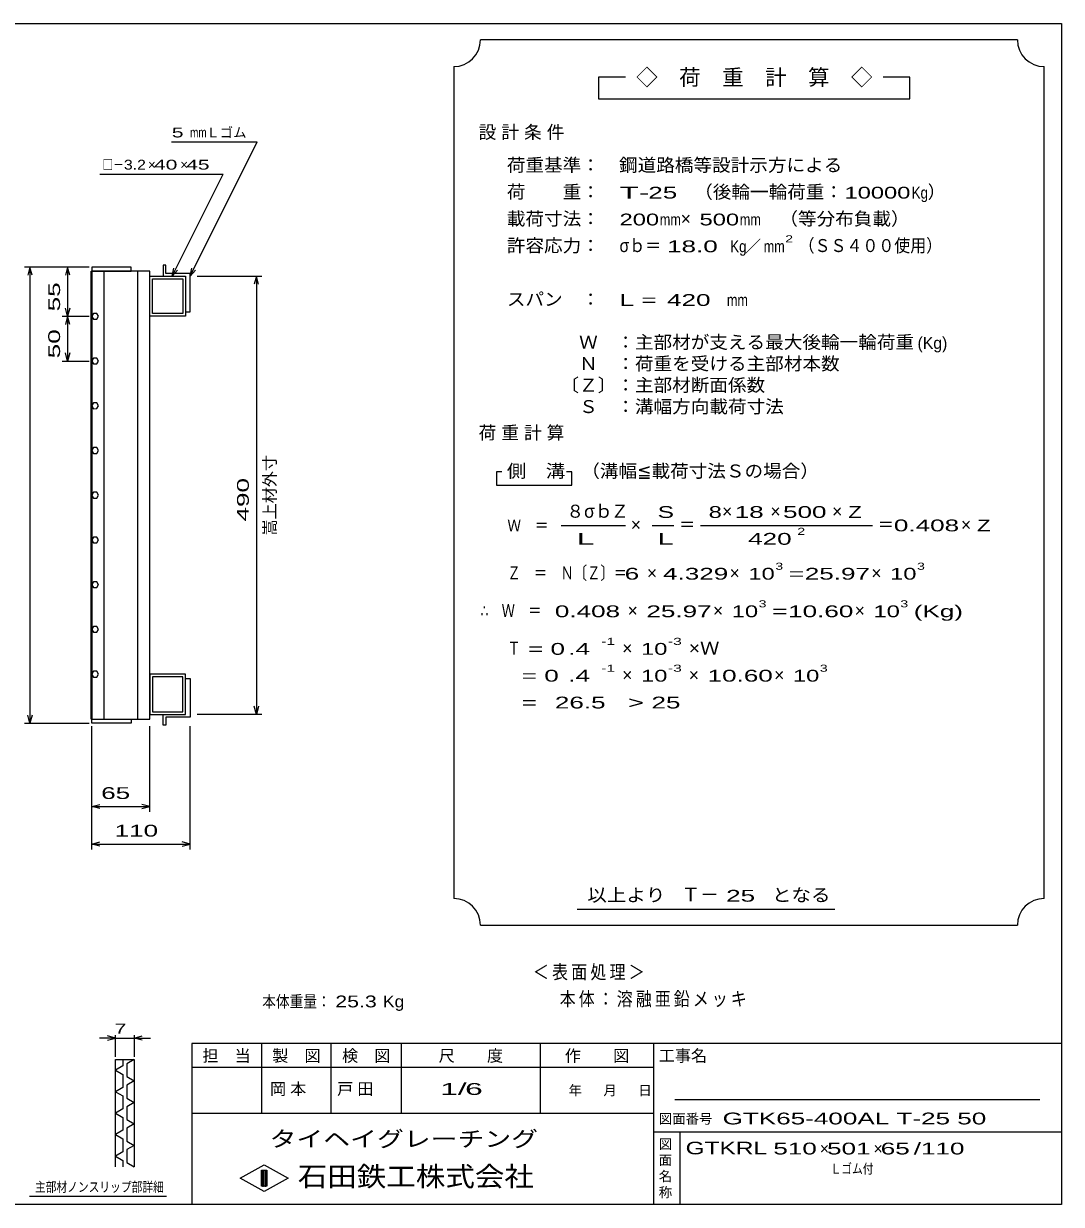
# Model space of a CAD drawing. Units: millimetres, scale not verified. Extents: x -1092 to 1039, y -770 to 632.
# Drawn here: x -121 to 1039, y -688 to 632 of the extents above; entities that cross this region are included whole.
import ezdxf
from ezdxf.enums import TextEntityAlignment as Align

# ---------------------------------------------------------------- set-up
doc = ezdxf.new("R2010")
doc.units = ezdxf.units.MM
doc.header["$LTSCALE"] = 6
for name, color, linetype, lineweight in [('0_2', 150, 'Continuous', 25), ('16', 3, 'Continuous', 25), ('22', 4, 'Continuous', 25), ('24', 2, 'Continuous', 25), ('32', 4, 'Continuous', 25)]:
    doc.layers.add(name, color=color, linetype=linetype, lineweight=lineweight)
doc.styles.add('ベクトル', font='')
doc.styles.get('ベクトル').set_extended_font_data('ベクトル')

msp = doc.modelspace()

# ---------------------------------------------------------------- linework, layer by layer
at = {"layer": '0_2'}
for p, q in [((-1037.4, 632.1), (1038.6, 632.1)), ((1038.6, 632.1), (1038.6, -687.9)), ((1038.6, -507.9), (66.6, -507.9)), ((66.6, -507.9), (66.6, -687.9)), ((144.6, -507.9), (144.6, -585.9)), ((222.6, -585.9), (222.6, -507.9)), ((300.6, -507.9), (300.6, -585.9)), ((456.6, -585.9), (456.6, -507.9)), ((582.6, -507.9), (582.6, -687.9)), ((582.6, -534.9), (66.6, -534.9)), ((1014.6, -570.9), (606.6, -570.9)), ((66.6, -585.9), (582.6, -585.9)), ((582.6, -606.9), (1038.6, -606.9)), ((612.6, -687.9), (612.6, -606.9)), ((120.6, -658.5), (147.6, -643.5)), ((147.6, -643.5), (174.6, -658.5)), ((147.6, -673.5), (120.6, -658.5)), ((144.6, -649.5), (150.6, -649.5)), ((144.6, -667.5), (144.6, -649.5)), ((144.6, -649.5), (145.8, -649.5)), ((145.8, -649.5), (145.8, -667.5)), ((147, -667.5), (147, -649.5)), ((147, -649.5), (148.2, -649.5)), ((174.6, -658.5), (147.6, -673.5)), ((148.2, -649.5), (148.2, -667.5)), ((149.4, -667.5), (149.4, -649.5)), ((149.4, -649.5), (150.6, -649.5)), ((150.6, -649.5), (150.6, -667.5)), ((150.6, -649.5), (150.6, -667.5)), ((150.6, -667.5), (144.6, -667.5)), ((145.8, -667.5), (147, -667.5)), ((148.2, -667.5), (149.4, -667.5)), ((1038.6, -687.9), (-1037.4, -687.9))]:
    msp.add_line(p, q, dxfattribs=at)
at = {"layer": '16'}
for p, q in [((-1.148, 359.886), (-45.148, 359.886)), ((-45.148, 359.886), (-45.148, 355.386)), ((-1.148, 355.386), (-1.148, 359.886)), ((37.852, 361.886), (34.852, 361.886)), ((34.852, 361.886), (34.852, 349.886)), ((37.852, 352.886), (37.852, 361.886)), ((-45.848, -145.614), (-45.848, 355.386)), ((-45.848, 355.386), (-45.148, 355.386)), ((-45.148, 355.386), (-1.148, 355.386)), ((-45.148, 355.386), (-45.148, -145.614)), ((19.852, 355.386), (-45.148, 355.386)), ((-31.648, 355.386), (-31.648, -145.614)), ((6.352, -145.614), (6.352, 355.386)), ((19.852, -145.614), (19.852, 355.386)), ((19.852, 349.886), (59.852, 349.886)), ((19.852, 304.886), (19.852, 349.886)), ((22.852, 346.886), (56.852, 346.886)), ((22.852, 307.886), (22.852, 346.886)), ((34.852, 349.886), (59.852, 349.886)), ((64.852, 352.886), (37.852, 352.886)), ((56.852, 346.886), (56.852, 307.886)), ((59.852, 349.886), (59.852, 304.886)), ((59.852, 349.886), (59.852, 309.886)), ((64.852, 309.886), (64.852, 352.886)), ((-43.295, 308.122), (-45.148, 304.862)), ((-45.148, 304.862), (-43.252, 301.627)), ((-39.545, 308.146), (-43.295, 308.122)), ((-37.648, 304.886), (-39.545, 308.146)), ((-39.502, 301.651), (-37.649, 304.911)), ((59.852, 304.886), (19.852, 304.886)), ((56.852, 307.886), (22.852, 307.886)), ((59.852, 309.886), (64.852, 309.886)), ((-43.252, 301.627), (-39.502, 301.651)), ((-43.295, 258.122), (-45.148, 254.862)), ((-45.148, 254.862), (-43.252, 251.627)), ((-39.545, 258.146), (-43.295, 258.122)), ((-43.252, 251.627), (-39.502, 251.651)), ((-37.648, 254.886), (-39.545, 258.146)), ((-39.502, 251.651), (-37.649, 254.911)), ((-43.295, 208.122), (-45.148, 204.862)), ((-45.148, 204.862), (-43.252, 201.627)), ((-39.545, 208.146), (-43.295, 208.122)), ((-43.252, 201.627), (-39.502, 201.651)), ((-37.648, 204.886), (-39.545, 208.146)), ((-39.502, 201.651), (-37.649, 204.911)), ((-43.295, 158.122), (-45.148, 154.862)), ((-45.148, 154.862), (-43.252, 151.627)), ((-39.545, 158.146), (-43.295, 158.122)), ((-43.252, 151.627), (-39.502, 151.651)), ((-37.648, 154.886), (-39.545, 158.146)), ((-39.502, 151.651), (-37.649, 154.911)), ((-43.295, 108.122), (-45.148, 104.862)), ((-39.545, 108.146), (-43.295, 108.122)), ((-37.648, 104.886), (-39.545, 108.146)), ((-45.148, 104.862), (-43.252, 101.627)), ((-43.252, 101.627), (-39.502, 101.651)), ((-39.502, 101.651), (-37.649, 104.911)), ((-43.295, 58.122), (-45.148, 54.862)), ((-45.148, 54.862), (-43.252, 51.627)), ((-39.545, 58.146), (-43.295, 58.122)), ((-37.648, 54.886), (-39.545, 58.146)), ((-39.502, 51.651), (-37.649, 54.911)), ((-43.252, 51.627), (-39.502, 51.651)), ((-43.295, 8.122), (-45.148, 4.862)), ((-45.148, 4.862), (-43.252, 1.627)), ((-39.545, 8.146), (-43.295, 8.122)), ((-43.252, 1.627), (-39.502, 1.651)), ((-37.648, 4.886), (-39.545, 8.146)), ((-39.502, 1.651), (-37.649, 4.911)), ((-43.295, -41.878), (-45.148, -45.138)), ((-45.148, -45.138), (-43.252, -48.373)), ((-39.545, -41.854), (-43.295, -41.878)), ((-43.252, -48.373), (-39.502, -48.349)), ((-37.648, -45.114), (-39.545, -41.854)), ((-39.502, -48.349), (-37.649, -45.089)), ((-43.295, -91.878), (-45.148, -95.138)), ((-39.545, -91.854), (-43.295, -91.878)), ((-37.648, -95.114), (-39.545, -91.854)), ((-45.148, -95.138), (-43.252, -98.373)), ((-43.252, -98.373), (-39.502, -98.349)), ((-39.502, -98.349), (-37.649, -95.089)), ((59.852, -95.114), (19.852, -95.114)), ((19.852, -95.114), (19.852, -140.114)), ((56.852, -98.114), (22.852, -98.114)), ((22.852, -98.114), (22.852, -137.114)), ((56.852, -137.114), (56.852, -98.114)), ((59.852, -140.114), (59.852, -95.114)), ((59.852, -100.114), (64.852, -100.114)), ((59.852, -140.114), (59.852, -100.114)), ((64.852, -100.114), (64.852, -143.114)), ((19.852, -140.114), (59.852, -140.114)), ((22.852, -137.114), (56.852, -137.114)), ((34.852, -152.114), (34.852, -140.114)), ((34.852, -140.114), (59.852, -140.114)), ((64.852, -143.114), (37.852, -143.114)), ((37.852, -143.114), (37.852, -152.114)), ((-45.148, -145.614), (-45.848, -145.614)), ((-45.148, -145.614), (-1.148, -145.614)), ((-45.148, -150.114), (-45.148, -145.614)), ((-45.148, -145.614), (19.852, -145.614)), ((-1.148, -150.114), (-45.148, -150.114)), ((-1.148, -145.614), (-1.148, -150.114)), ((37.852, -152.114), (34.852, -152.114))]:
    msp.add_line(p, q, dxfattribs=at)
at = {"layer": '22'}
for p, q in [((43.852, 499.886), (139.852, 499.886)), ((64.852, 349.886), (139.852, 499.886)), ((-36.148, 463.886), (101.852, 463.886)), ((44.852, 349.886), (101.852, 463.886)), ((-48.148, 359.886), (-120.148, 359.886)), ((-114.148, 359.886), (-116.548, 350.886)), ((-111.748, 350.886), (-114.148, 359.886)), ((-114.148, 359.886), (-114.148, -150.114)), ((-48.148, 359.886), (-78.148, 359.886)), ((-72.148, 359.886), (-74.548, 350.886)), ((-69.748, 350.886), (-72.148, 359.886)), ((-72.148, 359.886), (-72.148, 304.886)), ((44.852, 349.886), (46.652, 358.646)), ((44.852, 349.886), (50.852, 356.486)), ((64.852, 349.886), (66.652, 358.646)), ((64.852, 349.886), (70.852, 356.486)), ((72.852, 349.886), (144.852, 349.886)), ((138.852, 349.886), (136.452, 340.886)), ((141.252, 340.886), (138.852, 349.886)), ((138.852, 349.886), (138.852, -140.114)), ((-78.148, 304.886), (-48.148, 304.886)), ((-72.148, 304.886), (-74.548, 313.886)), ((-72.148, 304.886), (-74.548, 295.886)), ((-69.748, 313.886), (-72.148, 304.886)), ((-69.748, 295.886), (-72.148, 304.886)), ((-72.148, 304.886), (-72.148, 254.886)), ((-78.148, 254.886), (-48.148, 254.886)), ((-72.148, 254.886), (-74.548, 263.886)), ((-69.748, 263.886), (-72.148, 254.886)), ((138.852, -140.114), (136.452, -131.114)), ((141.252, -131.114), (138.852, -140.114)), ((-114.148, -150.114), (-116.548, -141.114)), ((-111.748, -141.114), (-114.148, -150.114)), ((144.852, -140.114), (72.852, -140.114)), ((-120.148, -150.114), (-48.148, -150.114)), ((-45.148, -249.114), (-45.148, -153.114)), ((-45.148, -291.114), (-45.148, -153.114)), ((19.851, -249.114), (19.851, -153.114)), ((64.851, -291.114), (64.851, -153.114)), ((-45.148, -243.114), (-36.148, -240.714)), ((-36.148, -245.514), (-45.148, -243.114)), ((-45.148, -243.114), (19.851, -243.114)), ((19.851, -243.114), (10.851, -240.714)), ((10.851, -245.514), (19.851, -243.114)), ((-45.148, -285.114), (-36.148, -282.714)), ((-36.148, -287.514), (-45.148, -285.114)), ((-45.148, -285.114), (64.851, -285.114)), ((64.851, -285.114), (55.851, -282.714)), ((55.851, -287.514), (64.851, -285.114))]:
    msp.add_line(p, q, dxfattribs=at)
at = {"layer": '24', "color": 4}
for p, q in [((989.4, 614.1), (389.4, 614.1)), ((359.4, 584.1), (359.4, -345.9)), ((1019.4, -345.9), (1019.4, 584.1)), ((551.4, 572.1), (521.4, 572.1)), ((521.4, 572.1), (521.4, 548.1)), ((869.4, 572.1), (839.4, 572.1)), ((869.4, 548.1), (869.4, 572.1)), ((521.4, 548.1), (869.4, 548.1)), ((413.4, 131.1), (407.4, 131.1)), ((407.4, 131.1), (407.4, 116.1)), ((491.4, 131.1), (485.4, 131.1)), ((491.4, 116.1), (491.4, 131.1)), ((407.4, 116.1), (491.4, 116.1)), ((479.4, 71.1), (551.4, 71.1)), ((581.4, 71.1), (605.4, 71.1)), ((635.4, 71.1), (827.4, 71.1)), ((497.4, -357.9), (785.4, -357.9)), ((389.4, -375.9), (989.4, -375.9))]:
    msp.add_line(p, q, dxfattribs=at)
for centre, start, end in [((359.4, 614.1), 270, 0), ((1019.4, 614.1), 180, 270), ((359.4, -375.9), 0, 90), ((1019.4, -375.9), 90, 180)]:
    msp.add_arc(centre, 30, start, end, dxfattribs=at)
at = {"layer": '32'}
for p, q in [((-18.6, -501.9), (-27.6, -499.5)), ((-18.6, -522.9), (-18.6, -498.9)), ((2.4, -498.9), (2.4, -522.9)), ((2.4, -501.9), (11.4, -499.5)), ((-18.6, -501.9), (-36.6, -501.9)), ((-27.6, -504.3), (-18.6, -501.9)), ((-18.6, -501.9), (2.4, -501.9)), ((11.4, -504.3), (2.4, -501.9)), ((2.4, -501.9), (20.4, -501.9)), ((-18.6, -525.9), (2.4, -525.9)), ((-18.6, -645.9), (-18.6, -525.9)), ((-10.2, -525.9), (-10.2, -533.1)), ((2.4, -525.9), (-6, -530.7)), ((2.4, -525.9), (2.4, -645.9)), ((-10.2, -533.1), (-18.6, -537.9)), ((-18.6, -537.9), (-10.2, -542.7)), ((-6, -530.7), (-6, -545.1)), ((-10.2, -542.7), (-10.2, -557.1)), ((-6, -545.1), (2.4, -549.9)), ((2.4, -549.9), (-6, -554.7)), ((-10.2, -557.1), (-18.6, -561.9)), ((-18.6, -561.9), (-10.2, -566.7)), ((-10.2, -566.7), (-10.2, -581.1)), ((-6, -554.7), (-6, -569.1)), ((-6, -569.1), (2.4, -573.9)), ((2.4, -573.9), (-6, -578.7)), ((-6, -578.7), (-6, -593.1)), ((-10.2, -581.1), (-18.6, -585.9)), ((-18.6, -585.9), (-10.2, -590.7)), ((-10.2, -590.7), (-10.2, -605.1)), ((-6, -593.1), (2.4, -597.9)), ((-10.2, -605.1), (-18.6, -609.9)), ((2.4, -597.9), (-6, -602.7)), ((-6, -602.7), (-6, -617.1)), ((-18.6, -609.9), (-10.2, -614.7)), ((-10.2, -614.7), (-10.2, -629.1)), ((-6, -617.1), (2.4, -621.9)), ((-10.2, -629.1), (-18.6, -633.9)), ((2.4, -621.9), (-6, -626.7)), ((-6, -626.7), (-6, -641.1)), ((-18.6, -633.9), (-10.2, -638.7)), ((-10.2, -638.7), (-10.2, -645.9)), ((-6, -641.1), (2.4, -645.9)), ((38.4, -678.9), (-114.6, -678.9))]:
    msp.add_line(p, q, dxfattribs=at)

# ---------------------------------------------------------------- texts
at = {"layer": '0_2', "style": 'ベクトル'}
for s, height, p in [('担\u3000当', 13.2, (78.6, -521.7)), ('製\u3000図', 13.2, (156.6, -521.7)), ('検\u3000図', 13.2, (234.6, -521.7)), ('尺\u3000\u3000度', 13.2, (342.6, -521.7)), ('作\u3000\u3000図', 13.2, (483.6, -521.7)), ('工事名', 13.2, (588.6, -521.7)), ('年', 11, (487.8, -560.4)), ('月', 11, (526.8, -560.4)), ('日', 11, (565.8, -560.4)), ('図面番号', 11, (588.6, -592.2)), ('図', 11, (588.6, -620.4)), ('面', 11, (588.6, -638.4)), ('名', 11, (588.6, -656.4)), ('称', 11, (588.6, -674.4))]:
    msp.add_text(s, height=height, dxfattribs=at).set_placement(p, align=Align.MIDDLE_LEFT)
at = {"layer": '0_2', "color": 222, "style": 'ベクトル'}
for s, height, width, p in [('タイヘイグレーチング', 17.6, 1.25, (153.6, -614.7)), ('石田鉄工株式会社', 21.99, 1.1, (185.1, -656.7))]:
    msp.add_text(s, height=height, dxfattribs=dict(at, width=width)).set_placement(p, align=Align.MIDDLE_LEFT)
at = {"layer": '22', "color": 2, "style": 'ベクトル'}
for s, height, width, p in [(' 5 ', 11, 1.6, (37.852, 510.386)), ('mm', 11, 0.75, (64.852, 510.386)), ('□－', 11, 0.8, (-33.148, 474.386)), ('3.2', 11, 1.2, (-9.148, 474.386)), (' 40 ', 11, 1.6, (17.852, 474.386)), (' 45 ', 11, 1.6, (53.852, 474.386)), (' 65 ', 13.2, 1.65, (-42.648, -228.114)), (' 110 ', 13.2, 1.65, (-27.648, -270.114)), ('本体重量：', 13.2, 0.85, (145.456, -461.039)), (' 25.3', 13.2, 1.35, (220.456, -461.039)), ('Kg', 13.2, 1.1, (280.456, -461.039)), ('1/', 13.2, 2, (344.4, -558.9)), (' 6 ', 13.2, 2, (362.4, -558.9)), ('GTK65-400AL T-25 50           ', 13.2, 1.65, (660, -591.9)), ('GTKRL', 14.08, 1.45, (618.6, -624.9)), (' 510 ', 13.2, 1.65, (708.6, -625.5)), (' 501 ', 13.2, 1.65, (768.6, -625.5)), (' 65 ', 13.2, 1.65, (828.6, -625.5)), ('/', 13.2, 1.65, (873.6, -625.5)), (' 110 ', 13.2, 1.65, (873.6, -625.5)), ('Ｌゴム付', 11, 0.8, (780.6, -648))]:
    msp.add_text(s, height=height, dxfattribs=dict(at, width=width)).set_placement(p, align=Align.MIDDLE_LEFT)
for s, height, p in [('Ｌゴム', 11, (82.852, 510.386)), ('×', 11, (17.852, 474.386)), ('×', 11, (53.852, 474.386)), ('×', 13.2, (768.6, -625.5)), ('×', 13.2, (828.6, -625.5))]:
    msp.add_text(s, height=height, dxfattribs=at).set_placement(p, align=Align.MIDDLE_LEFT)
at = {"layer": '22', "color": 2, "style": 'ベクトル', "width": 1.65}
for s, p in [(' 55 ', (-87.148, 302.386)), (' 50 ', (-87.148, 249.886)), (' 490', (123.852, 67.386))]:
    msp.add_text(s, height=13.2, rotation=90, dxfattribs=at).set_placement(p, align=Align.MIDDLE_LEFT)
at = {"layer": '22', "color": 2, "style": 'ベクトル'}
msp.add_text('嵩上材外寸', height=13.2, rotation=90, dxfattribs=at).set_placement((153.852, 59.886), align=Align.MIDDLE_LEFT)
at = {"layer": '22', "color": 2, "attachment_point": 4, "style": 'ベクトル'}
for s, insert, char_height in [('\\T1.2;\\W0.85;＜表面処理＞', (447.9, -429), 15.4), ('\\T1.19;\\W0.85;本体：溶融亜鉛メッキ', (477.9, -459), 15.4), ('\\T1.25;岡本\u3000', (154.156, -559.439), 13.2), ('\\T1.25;戸田\u3000', (229.156, -559.439), 13.2)]:
    msp.add_mtext(s, dxfattribs=dict(at, insert=insert, char_height=char_height))
at = {"layer": '24', "style": 'ベクトル'}
for s, height, p in [('◇\u3000荷\u3000重\u3000計\u3000算\u3000◇', 17.6, (563.4, 572.1)), ('）', 14.52, (889.2, 444)), ('×', 14.52, (613.2, 414)), ('／', 13.2, (684.9, 383.1)), ('(Kg)', 13.2, (877.8, 275.1)), ('８', 14.52, (485.4, 87)), ('σｂ', 14.52, (505.2, 87)), ('Ｚ', 14.52, (535.2, 87)), ('×', 14.52, (659.4, 87)), ('×', 14.52, (713.4, 87)), ('×', 14.52, (782.4, 87)), ('×', 14.52, (557.4, 72)), ('×', 14.52, (926.4, 72)), ('×', 14.52, (575.4, 18)), ('×', 14.52, (667.8, 18)), ('×', 14.52, (826.2, 18)), ('×', 14.52, (553.8, -24)), ('×', 14.52, (649.2, -24)), ('×', 14.52, (807.6, -24)), ('×', 14.52, (547.8, -66)), ('×', 14.52, (547.8, -96)), ('×', 14.52, (622.2, -96)), ('×', 14.52, (717.6, -96)), ('Ｔ－', 15.4, (613.8, -341.4))]:
    msp.add_text(s, height=height, dxfattribs=at).set_placement(p, align=Align.MIDDLE_LEFT)
for s, height, width, p in [('荷重基準：\u3000', 14.52, 1.05, (418.8, 474)), ('鋼道路橋等設計示方による', 14.52, 1.05, (544.2, 474)), ('荷\u3000\u3000重：\u3000', 14.52, 1.05, (418.8, 444)), ('T-', 13.2, 2, (544.8, 443.1)), (' 25 ', 13.2, 1.65, (568.8, 443.1)), ('（後輪一輪荷重：', 14.52, 1.05, (628.2, 444)), ('10000', 13.2, 1.5, (796.2, 443.1)), ('Kg', 13.2, 0.85, (871.2, 443.1)), ('載荷寸法：\u3000', 14.52, 1.05, (418.8, 414)), ('\u3000（等分布負載）', 14.52, 1.05, (702.6, 414)), ('200', 13.2, 1.5, (544.8, 413.1)), ('mm', 13.2, 0.8, (589.8, 413.1)), ('500', 13.2, 1.5, (634.2, 413.1)), ('mm', 13.2, 0.8, (679.2, 413.1)), ('許容応力：\u3000', 14.52, 1.05, (418.8, 384)), ('σｂ＝', 14.52, 0.9, (544.8, 384)), (' 18.0', 13.2, 1.65, (589.8, 383.1)), ('Kg', 13.2, 0.85, (668.4, 383.1)), ('mm', 13.2, 0.8, (705.9, 383.1)), ('2', 7.918, 1.5, (729.9, 391.5)), ('（ＳＳ４００使用）', 14.52, 0.9, (744.9, 384)), ('スパン\u3000：\u3000', 14.52, 1.05, (418.8, 324)), ('L =', 13.2, 1.65, (544.8, 323.1)), (' 420 ', 13.2, 1.65, (589.8, 323.1)), ('mm', 13.2, 0.8, (664.8, 323.1)), ('\u3000Ｗ\u3000：主部材が支える最大後輪一輪荷重', 14.52, 1.05, (478.8, 276)), ('\u3000Ｎ\u3000：荷重を受ける主部材本数', 14.52, 1.05, (478.8, 252)), ('〔Ｚ〕：主部材断面係数', 14.52, 1.05, (478.8, 228)), ('\u3000Ｓ\u3000：溝幅方向載荷寸法', 14.52, 1.05, (478.8, 204)), ('側\u3000溝', 14.52, 1.1, (418.8, 132)), ('\u3000（溝幅≦載荷寸法Ｓの場合）', 14.52, 1.05, (481.2, 132)), ('S', 13.2, 1.55, (587.4, 86.1)), ('8', 13.2, 1.5, (644.4, 86.1)), (' 18 ', 13.2, 1.65, (665.4, 86.1)), (' 500 ', 13.2, 1.65, (719.4, 86.1)), ('Z', 13.2, 1.4, (800.4, 86.1)), ('Ｗ\u3000＝', 13.2, 0.85, (419.4, 71.1)), ('＝', 14.52, 0.9, (611.4, 72)), ('2', 7.918, 1.5, (743.4, 64.5)), ('＝', 14.52, 0.9, (833.4, 72)), ('0.408', 13.2, 1.65, (851.4, 71.1)), ('Z', 13.2, 1.4, (944.4, 71.1)), ('L', 13.2, 1.8, (587.4, 56.1)), (' 420 ', 13.2, 1.65, (680.4, 56.1)), ('Ｚ\u3000＝\u3000Ｎ〔Ｚ〕＝', 14.52, 0.75, (419.4, 18)), ('3', 7.918, 1.5, (718.8, 25.5)), ('3', 7.918, 1.5, (877.2, 25.5)), (' 6 ', 13.2, 1.65, (542.4, 17.1)), ('4.329', 13.2, 1.65, (593.4, 17.1)), ('10', 13.2, 1.5, (688.8, 17.1)), ('=', 13.2, 1.7, (733.8, 17.1)), ('25.97', 13.2, 1.65, (751.8, 17.1)), ('10', 13.2, 1.5, (847.2, 17.1)), ('3', 7.918, 1.5, (700.2, -16.5)), ('3', 7.918, 1.5, (858.6, -16.5)), ('∴\u3000Ｗ\u3000＝', 14.52, 0.75, (389.4, -24)), (' 0.408', 13.2, 1.65, (464.4, -24.9)), ('25.97', 13.2, 1.65, (574.8, -24.9)), ('10', 13.2, 1.5, (670.2, -24.9)), ('=', 13.2, 1.7, (715.2, -24.9)), ('10.60', 13.2, 1.65, (733.2, -24.9)), ('10', 13.2, 1.5, (828.6, -24.9)), ('(Kg)', 13.2, 1.65, (873.6, -24.9)), ('Ｔ', 14.52, 0.75, (419.4, -66)), (' = 0', 13.2, 1.65, (434.4, -66.9)), (' .4 ', 13.2, 1.65, (479.4, -66.9)), ('-1', 7.918, 1.65, (524.4, -58.5)), ('10', 13.2, 1.5, (568.8, -66.9)), ('-3', 7.918, 1.65, (598.8, -58.5)), ('×Ｗ', 14.52, 1.1, (622.2, -66)), ('  = 0', 13.2, 1.65, (419.4, -96.9)), (' .4 ', 13.2, 1.65, (479.4, -96.9)), ('-1', 7.918, 1.65, (524.4, -88.5)), ('10', 13.2, 1.5, (568.8, -96.9)), ('-3', 7.918, 1.65, (598.8, -88.5)), ('10.60', 13.2, 1.65, (643.2, -96.9)), ('10', 13.2, 1.5, (738.6, -96.9)), ('3', 7.918, 1.5, (768.6, -88.5)), ('  =', 13.2, 1.65, (419.4, -126.9)), (' 26.5', 13.2, 1.65, (464.4, -126.9)), ('>', 13.2, 1.7, (554.4, -126.9)), (' 25 ', 13.2, 1.65, (572.4, -126.9)), ('以上より\u3000', 14.52, 1.1, (508.8, -342)), (' 25 ', 13.2, 1.65, (655.8, -342.9)), ('となる', 14.52, 1.1, (715.2, -342))]:
    msp.add_text(s, height=height, dxfattribs=dict(at, width=width)).set_placement(p, align=Align.MIDDLE_LEFT)
at = {"layer": '24', "attachment_point": 4, "style": 'ベクトル'}
for s, insert, char_height in [('\\T1.28;設計条件', (387.3, 510), 14.52), ('\\T1.28;荷重計算', (387.3, 174), 14.52), ('\\T1.5;\\W2;\\~L\\~', (482.4, 56.1), 13.2)]:
    msp.add_mtext(s, dxfattribs=dict(at, insert=insert, char_height=char_height))
at = {"layer": '32', "color": 2, "style": 'ベクトル'}
for s, width, p in [(' 7 ', 1.6, (-26.1, -491.4)), ('主部材ノンスリップ部詳細', 0.8, (-108.6, -668.4))]:
    msp.add_text(s, height=11, dxfattribs=dict(at, width=width)).set_placement(p, align=Align.MIDDLE_LEFT)

doc.saveas('drawing.dxf')
